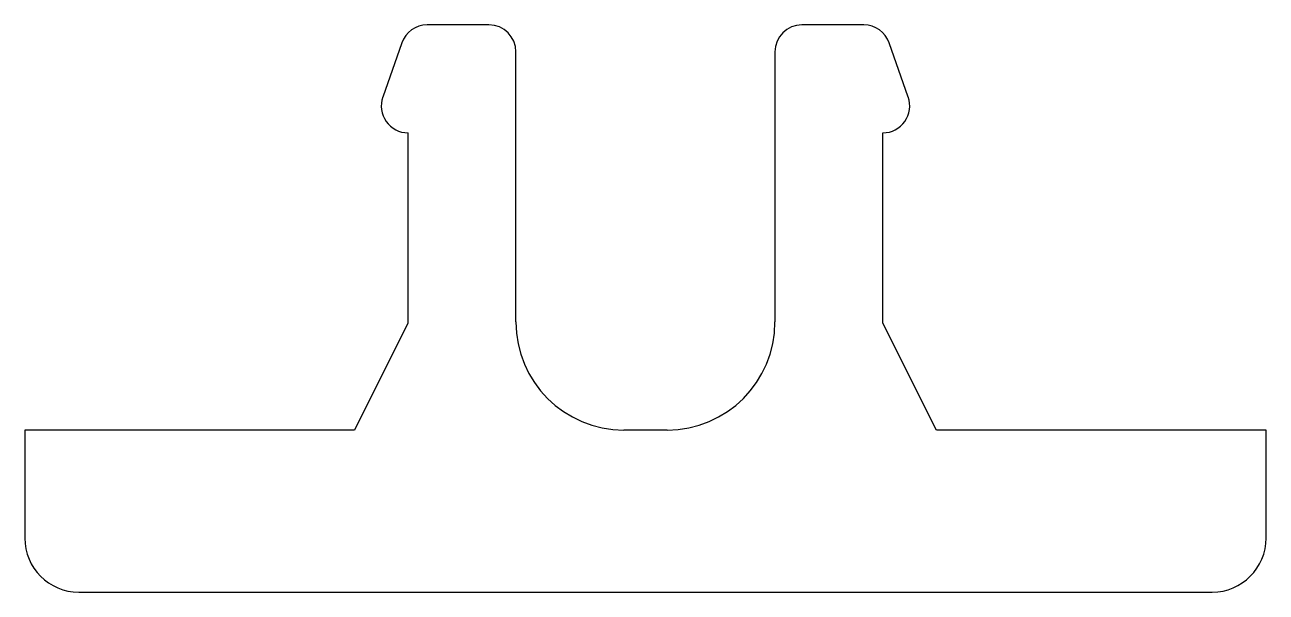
# Model space of a CAD drawing. Header units: inches. Extents: x -5.8 to 5.7, y 0.1 to 5.3.
import ezdxf

# ---------------------------------------------------------------- set-up
doc = ezdxf.new("R2010")
doc.units = ezdxf.units.IN
doc.header["$MEASUREMENT"] = 0

msp = doc.modelspace()

# ---------------------------------------------------------------- linework, layer by layer
at = {"color": 7}
for p, q in [((-1.513, 5.306), (-2.085, 5.306)), ((1.96, 5.306), (1.387, 5.306)), ((-2.321, 5.138), (-2.496, 4.638)), ((2.371, 4.638), (2.196, 5.138)), ((-1.263, 2.556), (-1.263, 5.056)), ((1.137, 5.056), (1.137, 2.556)), ((-2.263, 4.306), (-2.263, 2.544)), ((2.137, 2.544), (2.137, 4.306)), ((-2.263, 2.544), (-2.757, 1.556)), ((2.632, 1.556), (2.137, 2.544)), ((-2.757, 1.556), (-5.813, 1.556)), ((-5.813, 1.556), (-5.813, 0.556)), ((-0.063, 1.556), (-0.263, 1.556)), ((0.137, 1.556), (-0.063, 1.556)), ((5.687, 1.556), (2.632, 1.556)), ((5.687, 0.556), (5.687, 1.556)), ((-5.313, 0.056), (-0.063, 0.056)), ((-0.063, 0.056), (5.187, 0.056))]:
    msp.add_line(p, q, dxfattribs=at)
for centre, radius, start, end in [((-2.085, 5.056), 0.25, 89.9999, 160.71), ((-1.513, 5.056), 0.25, 360, 90), ((1.387, 5.056), 0.25, 90, 180), ((1.96, 5.056), 0.25, 19.29, 90.0001), ((-2.26, 4.556), 0.25, 160.71, 269.4577), ((2.135, 4.556), 0.25, 270.5423, 19.29), ((-0.263, 2.556), 1, 180, 270), ((0.137, 2.556), 1, 270, 0), ((-5.313, 0.556), 0.5, 180, 270), ((5.187, 0.556), 0.5, 270, 0)]:
    msp.add_arc(centre, radius, start, end, dxfattribs=at)

doc.saveas('drawing.dxf')
